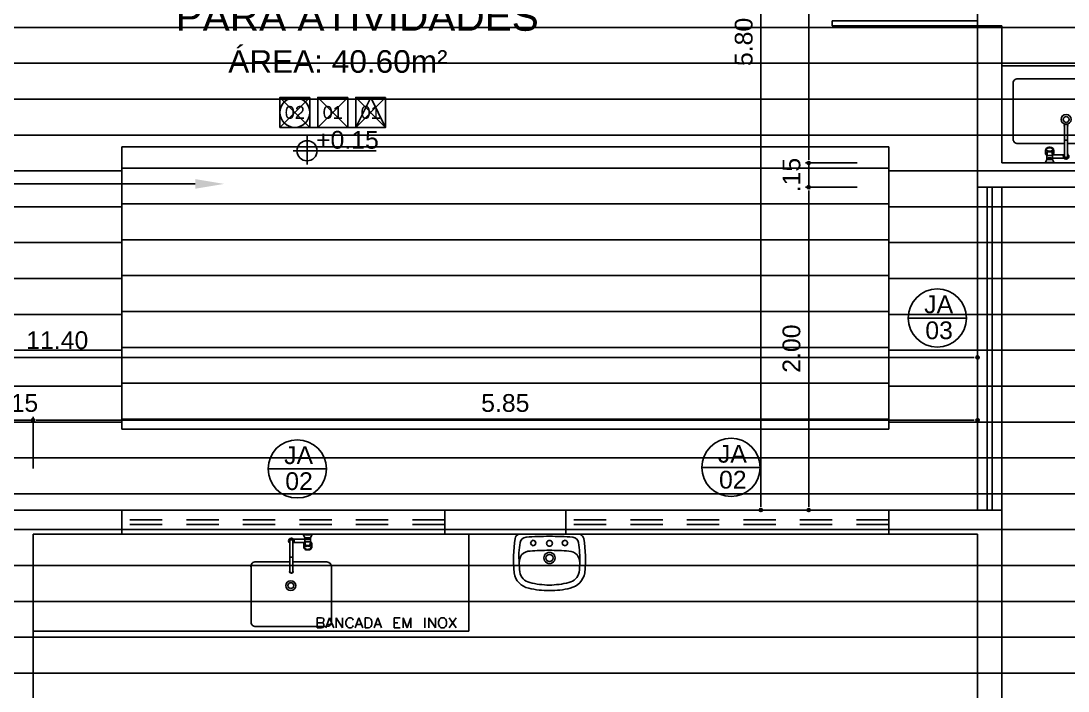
# Model space of a CAD drawing. Header units: millimetres. Extents: x 2125 to 3408, y 1171 to 1686.
# Drawn here: x 3364.25 to 3370.73, y 1528.11 to 1532.26 of the extents above; entities that cross this region are included whole.
import ezdxf
from ezdxf.enums import TextEntityAlignment as Align

# ---------------------------------------------------------------- set-up
doc = ezdxf.new("R2010")
doc.units = ezdxf.units.MM
doc.linetypes.add('CONTORNO_QUADRO_T', pattern=[0.35, 0.2, -0.15])
for name, color, linetype in [('APCOZ', 7, 'Continuous'), ('APCOZ-I', 251, 'Continuous'), ('at_Entity', 7, 'Continuous'), ('cobertura', 1, 'Continuous'), ('cotas', 7, 'Continuous'), ('ESQUADRIA', 3, 'Continuous'), ('Esquadrias_Portas', 2, 'Continuous'), ('JANELA2', 1, 'Continuous'), ('Layout_Equipamentos', 7, 'Continuous'), ('PAREDE', 4, 'Continuous'), ('soleira piso', 7, 'Continuous'), ('TEXTO01', 7, 'Continuous'), ('TEXTO02', 3, 'Continuous'), ('TEXTO03', 2, 'Continuous'), ('TEXTO_ESP_FORRO', 62, 'Continuous'), ('TEXTO_ESP_PAREDES', 10, 'Continuous'), ('TEXTO_ESP_PISO', 150, 'Continuous')]:
    doc.layers.add(name, color=color, linetype=linetype)
doc.styles.add('ARIAL', font='sanss___.ttf')
doc.styles.add('ROMANS', font='arial.ttf')
doc.styles.add('TEXTO1', font='swissko.ttf', dxfattribs={"width": 0.6, "height": 0.1})
doc.dimstyles.new('ESCALA75', dxfattribs={"dimtxt": 0.11, "dimasz": 0.02, "dimexe": 0.02, "dimexo": 0.04, "dimgap": 0.05, "dimtad": 1, "dimzin": 4, "dimdsep": 46, "dimtxsty": 'ROMANS', "dimblk1": 'PPC', "dimblk2": 'PPC', "dimsah": 1, "dimcen": 0.02, "dimclrd": 7, "dimclre": 7, "dimclrt": 3, "dimazin": 1, "dimtfac": 1, "dimtix": 1, "dimtmove": 0, "dimatfit": 3, "dimldrblk": 'PPC', "dimfxl": 0, "dimtolj": 1, "dimtzin": 12, "dimarcsym": 0})

# ---------------------------------------------------------------- blocks, each defined once
blk = doc.blocks.new('PPC')
at = {"color": 2}
blk.add_circle((0, 0), 0.5, dxfattribs=at)
blk = doc.blocks.new('*D1180')
at = {"layer": 'cotas', "color": 7, "lineweight": -2, "transparency": 16777216}
for p, q in [((3364.1514, 1529.7874), (3364.1314, 1529.7874)), ((3364.1714, 1529.4874), (3364.1714, 1529.8074)), ((3364.1714, 1529.7874), (3364.3214, 1529.7874)), ((3364.3214, 1529.4874), (3364.3214, 1529.8074)), ((3364.3414, 1529.7874), (3364.3614, 1529.7874))]:
    blk.add_line(p, q, dxfattribs=at)
at = {"layer": 'DEFPOINTS', "color": 0, "transparency": 16777216}
for p in [(3364.3214, 1529.7874), (3364.1714, 1528.7034), (3364.3214, 1528.7034)]:
    blk.add_point(p, dxfattribs=at)
at = {"layer": 'cotas', "color": 7, "lineweight": -2, "transparency": 16777216, "xscale": 0.02, "yscale": 0.02, "zscale": 0.02}
blk.add_blockref('PPC', (3364.1714, 1529.7874), dxfattribs=at)
at = {"layer": 'cotas', "color": 7, "lineweight": -2, "transparency": 16777216, "xscale": 0.02, "yscale": 0.02, "zscale": 0.02, "rotation": 180}
blk.add_blockref('PPC', (3364.3214, 1529.7874), dxfattribs=at)
at = {"layer": 'cotas', "color": 3, "transparency": 16777216, "insert": (3364.2464, 1529.8935), "char_height": 0.11, "attachment_point": 5, "style": 'ROMANS'}
blk.add_mtext('\\A1;.15', dxfattribs=at)
blk = doc.blocks.new('*D1181')
at = {"layer": 'cotas', "color": 7, "lineweight": -2, "transparency": 16777216}
for p, q in [((3364.3214, 1529.4874), (3364.3214, 1529.8074)), ((3364.3414, 1529.7874), (3370.1514, 1529.7874)), ((3370.1714, 1529.4874), (3370.1714, 1529.8074))]:
    blk.add_line(p, q, dxfattribs=at)
at = {"layer": 'DEFPOINTS', "color": 0, "transparency": 16777216}
for p in [(3370.1714, 1529.7874), (3364.3214, 1528.7034), (3370.1714, 1528.7034)]:
    blk.add_point(p, dxfattribs=at)
at = {"layer": 'cotas', "color": 7, "lineweight": -2, "transparency": 16777216, "xscale": 0.02, "yscale": 0.02, "zscale": 0.02, "rotation": 180}
blk.add_blockref('PPC', (3364.3214, 1529.7874), dxfattribs=at)
at = {"layer": 'cotas', "color": 7, "lineweight": -2, "transparency": 16777216, "xscale": 0.02, "yscale": 0.02, "zscale": 0.02}
blk.add_blockref('PPC', (3370.1714, 1529.7874), dxfattribs=at)
at = {"layer": 'cotas', "color": 3, "transparency": 16777216, "insert": (3367.2464, 1529.8935), "char_height": 0.11, "attachment_point": 5, "style": 'ROMANS'}
blk.add_mtext('\\A1;5.85', dxfattribs=at)
blk = doc.blocks.new('*D1192')
at = {"layer": 'cotas', "color": 7, "lineweight": -2, "transparency": 16777216}
for p, q in [((3358.7714, 1529.8764), (3358.7714, 1530.1964)), ((3358.7914, 1530.1764), (3370.1514, 1530.1764)), ((3370.1714, 1529.8764), (3370.1714, 1530.1964))]:
    blk.add_line(p, q, dxfattribs=at)
at = {"layer": 'DEFPOINTS', "color": 0, "transparency": 16777216}
for p in [(3370.1714, 1530.1764), (3358.7714, 1529.3313), (3370.1714, 1529.3313)]:
    blk.add_point(p, dxfattribs=at)
at = {"layer": 'cotas', "color": 7, "lineweight": -2, "transparency": 16777216, "xscale": 0.02, "yscale": 0.02, "zscale": 0.02, "rotation": 180}
blk.add_blockref('PPC', (3358.7714, 1530.1764), dxfattribs=at)
at = {"layer": 'cotas', "color": 7, "lineweight": -2, "transparency": 16777216, "xscale": 0.02, "yscale": 0.02, "zscale": 0.02}
blk.add_blockref('PPC', (3370.1714, 1530.1764), dxfattribs=at)
at = {"layer": 'cotas', "color": 3, "transparency": 16777216, "insert": (3364.4714, 1530.2825), "char_height": 0.11, "attachment_point": 5, "style": 'ROMANS'}
blk.add_mtext('\\A1;11.40', dxfattribs=at)
blk = doc.blocks.new('*D1196')
at = {"layer": 'cotas', "color": 7, "lineweight": -2, "transparency": 16777216}
for p, q in [((3369.4255, 1531.231), (3369.1055, 1531.231)), ((3369.1255, 1529.251), (3369.1255, 1531.211)), ((3369.4255, 1529.231), (3369.1055, 1529.231))]:
    blk.add_line(p, q, dxfattribs=at)
at = {"layer": 'DEFPOINTS', "color": 0, "transparency": 16777216}
for p in [(3369.1255, 1531.231), (3369.6455, 1531.231), (3369.6455, 1529.231)]:
    blk.add_point(p, dxfattribs=at)
at = {"layer": 'cotas', "color": 7, "lineweight": -2, "transparency": 16777216, "xscale": 0.02, "yscale": 0.02, "zscale": 0.02}
for p, rotation in [((3369.1255, 1531.231), 90), ((3369.1255, 1529.231), 270)]:
    blk.add_blockref('PPC', p, dxfattribs=dict(at, rotation=rotation))
at = {"layer": 'cotas', "color": 3, "transparency": 16777216, "insert": (3369.0194, 1530.231), "char_height": 0.11, "attachment_point": 5, "rotation": 90, "style": 'ROMANS'}
blk.add_mtext('\\A1;2.00', dxfattribs=at)
blk = doc.blocks.new('*D1197')
at = {"layer": 'cotas', "color": 7, "lineweight": -2, "transparency": 16777216}
for p, q in [((3369.1255, 1531.401), (3369.1255, 1531.421)), ((3369.4255, 1531.381), (3369.1055, 1531.381)), ((3369.1255, 1531.231), (3369.1255, 1531.381)), ((3369.4255, 1531.231), (3369.1055, 1531.231)), ((3369.1255, 1531.211), (3369.1255, 1531.191))]:
    blk.add_line(p, q, dxfattribs=at)
at = {"layer": 'DEFPOINTS', "color": 0, "transparency": 16777216}
for p in [(3369.1255, 1531.381), (3369.7955, 1531.381), (3369.6455, 1531.231)]:
    blk.add_point(p, dxfattribs=at)
at = {"layer": 'cotas', "color": 7, "lineweight": -2, "transparency": 16777216, "xscale": 0.02, "yscale": 0.02, "zscale": 0.02}
for p, rotation in [((3369.1255, 1531.381), 270), ((3369.1255, 1531.231), 90)]:
    blk.add_blockref('PPC', p, dxfattribs=dict(at, rotation=rotation))
at = {"layer": 'cotas', "color": 3, "transparency": 16777216, "insert": (3369.0194, 1531.306), "char_height": 0.11, "attachment_point": 5, "rotation": 90, "style": 'ROMANS'}
blk.add_mtext('\\A1;.15', dxfattribs=at)
blk = doc.blocks.new('*D1198')
at = {"layer": 'cotas', "color": 7, "lineweight": -2, "transparency": 16777216}
for p, q in [((3369.4255, 1534.881), (3369.1055, 1534.881)), ((3369.1255, 1531.401), (3369.1255, 1534.861)), ((3369.4255, 1531.381), (3369.1055, 1531.381))]:
    blk.add_line(p, q, dxfattribs=at)
at = {"layer": 'DEFPOINTS', "color": 0, "transparency": 16777216}
for p in [(3369.1255, 1534.881), (3369.7955, 1534.881), (3369.7955, 1531.381)]:
    blk.add_point(p, dxfattribs=at)
at = {"layer": 'cotas', "color": 7, "lineweight": -2, "transparency": 16777216, "xscale": 0.02, "yscale": 0.02, "zscale": 0.02}
for p, rotation in [((3369.1255, 1534.881), 90), ((3369.1255, 1531.381), 270)]:
    blk.add_blockref('PPC', p, dxfattribs=dict(at, rotation=rotation))
at = {"layer": 'cotas', "color": 3, "transparency": 16777216, "insert": (3369.0193, 1533.131), "char_height": 0.11, "attachment_point": 5, "rotation": 90, "style": 'ROMANS'}
blk.add_mtext('\\A1;3.50', dxfattribs=at)
blk = doc.blocks.new('*D1238')
at = {"layer": 'cotas', "color": 7, "lineweight": -2, "transparency": 16777216}
for p, q in [((3369.1296, 1535.031), (3368.8096, 1535.031)), ((3368.8296, 1529.251), (3368.8296, 1535.011)), ((3369.1296, 1529.231), (3368.8096, 1529.231))]:
    blk.add_line(p, q, dxfattribs=at)
at = {"layer": 'DEFPOINTS', "color": 0, "transparency": 16777216}
for p in [(3368.8296, 1535.031), (3370.1714, 1535.031), (3370.1714, 1529.231)]:
    blk.add_point(p, dxfattribs=at)
at = {"layer": 'cotas', "color": 7, "lineweight": -2, "transparency": 16777216, "xscale": 0.02, "yscale": 0.02, "zscale": 0.02}
for p, rotation in [((3368.8296, 1535.031), 90), ((3368.8296, 1529.231), 270)]:
    blk.add_blockref('PPC', p, dxfattribs=dict(at, rotation=rotation))
at = {"layer": 'cotas', "color": 3, "transparency": 16777216, "insert": (3368.7235, 1532.131), "char_height": 0.11, "attachment_point": 5, "rotation": 90, "style": 'ROMANS'}
blk.add_mtext('\\A1;5.80', dxfattribs=at)
blk = doc.blocks.new('new block12')
at = {"layer": 'at_Entity', "color": 0}
for p, q in [((-0.1143, 0.055), (-0.1079, 0.0656)), ((-0.1079, 0.0656), (-0.0973, 0.0719)), ((-0.0973, 0.0719), (-0.0846, 0.0656)), ((-0.0846, 0.0656), (-0.0804, 0.055)), ((0.0825, 0.055), (0.0868, 0.0656)), ((0.0868, 0.0656), (0.0995, 0.0719)), ((0.0995, 0.0719), (0.11, 0.0656)), ((0.11, 0.0656), (0.1164, 0.055)), ((-0.1904, 0), (0, 0)), ((-0.1079, 0.0423), (-0.1143, 0.055)), ((-0.0973, 0.036), (-0.1079, 0.0423)), ((-0.0846, 0.0423), (-0.0973, 0.036)), ((-0.0804, 0.055), (-0.0846, 0.0423)), ((-0.0635, 0), (0.1248, 0)), ((0, 0), (0.1926, 0)), ((0.0868, 0.0423), (0.0825, 0.055)), ((0.0995, 0.036), (0.0868, 0.0423)), ((0.11, 0.0423), (0.0995, 0.036)), ((0.1164, 0.055), (0.11, 0.0423))]:
    blk.add_line(p, q, dxfattribs=at)
for centre, radius, start, end in [((-0.1037, 0.2192), 0.1175, 102.51398, 169.94425), ((-0.0119, -0.1249), 0.4735, 88.69805, 104.42194), ((0.0099, -0.1255), 0.4741, 75.63679, 91.34148), ((0.1075, 0.2249), 0.1107, 7.71962, 79.59246), ((-0.1021, 0.2163), 0.0847, 102.94607, 167.28087), ((0.0138, -0.2613), 0.5766, 91.35244, 103.5038), ((-0.0133, -0.2572), 0.5725, 76.4579, 88.69664), ((0.1052, 0.222), 0.0784, 8.41938, 78.38368), ((0.5296, 0.1532), 0.7539, 173.41338, 189.69292), ((0.1228, 0.188), 0.311, 171.32208, 181.82646), ((-0.1329, 0.1882), 0.3189, 357.99462, 8.16964), ((-0.5309, 0.1535), 0.7531, 350.27914, 6.57653), ((0.4249, 0.1494), 0.6136, 177.32306, 189.24154), ((-0.1166, 0.1739), 0.0716, 176.60246, 219.59969), ((-0.0011, 0.1471), 0.0349, 150.00315, 209.99685), ((-0.0011, 0.1471), 0.0349, 90, 149.99293), ((-0.0011, 0.1471), 0.0222, 90, 180), ((-0.0011, 0.1471), 0.0222, 180, 270), ((-0.0011, 0.1471), 0.0349, 29.99676, 89.99928), ((-0.0011, 0.1471), 0.0222, 360, 90), ((-0.0011, 0.1471), 0.0222, 270.00968, 360), ((-0.0011, 0.1471), 0.0349, 330.00315, 29.99685), ((0.1078, 0.1732), 0.0781, 324.65246, 2.83944), ((-0.2623, 0.1317), 0.4504, 349.78202, 5.79718), ((-0.1209, 0.1714), 0.0667, 220.34381, 269.44866), ((0.0021, 1.5743), 1.4748, 265.18956, 269.93912), ((-0.0011, 0.1471), 0.0349, 209.99676, 269.99928), ((-0.0011, 0.0561), 0.018, 150.01278, 209.98722), ((-0.0011, 0.0561), 0.018, 90, 150.03984), ((-0.0011, 0.1471), 0.0349, 270, 329.99293), ((-0.001, 0.0561), 0.018, 30.01908, 90.03665), ((-0.001, 1.4521), 1.3526, 270.02076, 275.09507), ((-0.0011, 0.0561), 0.018, 330.01278, 29.98722), ((0.1226, 0.1679), 0.0631, 266.77318, 320.7547), ((-0.1647, 0.0446), 0.0522, 200.54167, 238.93005), ((-0.1427, 0.0567), 0.0385, 188.75581, 265.61268), ((-0.0074, 1.7284), 1.7156, 265.3753, 270.21026), ((-0.0011, 0.0561), 0.018, 210.01908, 270.03665), ((-0.0011, 0.0561), 0.018, 270, 330.03984), ((-0.0011, 1.8918), 1.879, 270, 274.41438), ((0.1414, 0.0585), 0.0402, 273.11398, 350.39284), ((0.1736, 0.034), 0.0386, 297.86727, 348.56925)]:
    blk.add_arc(centre, radius, start, end, dxfattribs=at)
blk = doc.blocks.new('new block15')
at = {"layer": 'APCOZ'}
for p, q in [((1.6837, 0.5794), (1.6729, 0.601)), ((1.7189, 0.5794), (1.7296, 0.601)), ((1.5898, 0.5462), (1.5898, 0.3752)), ((1.6098, 0.5462), (1.6098, 0.3752)), ((1.6138, 0.5702), (1.6837, 0.5702)), ((1.6138, 0.5502), (1.6786, 0.5502)), ((1.6763, 0.5212), (1.6763, 0.5428)), ((1.6837, 0.5794), (1.6837, 0.5702)), ((1.7189, 0.5794), (1.7189, 0.5553)), ((1.7263, 0.5212), (1.7263, 0.5428))]:
    blk.add_line(p, q, dxfattribs=at)
at = {"layer": 'APCOZ', "linetype": 'Continuous'}
for points in [[(1.6786, 0.5502, 0), (1.6778, 0.5488, 0), (1.6771, 0.5473, 0), (1.6766, 0.5458, 0), (1.6764, 0.5443, 0), (1.6763, 0.5428, 0)], [(1.6763, 0.5207, 0), (1.6768, 0.5175, 0), (1.6781, 0.5145, 0), (1.6802, 0.5117, 0), (1.683, 0.5091, 0), (1.6864, 0.507, 0), (1.6903, 0.5053, 0), (1.6945, 0.5042, 0), (1.699, 0.5036, 0), (1.7035, 0.5036, 0), (1.708, 0.5042, 0), (1.7122, 0.5053, 0), (1.7161, 0.507, 0), (1.7195, 0.5091, 0), (1.7223, 0.5117, 0), (1.7244, 0.5145, 0), (1.7257, 0.5175, 0), (1.7262, 0.5207, 0)], [(1.7263, 0.5428, 0), (1.7259, 0.5456, 0), (1.725, 0.5483, 0), (1.7235, 0.5508, 0), (1.7214, 0.5532, 0), (1.7189, 0.5553, 0)]]:
    blk.add_polyline3d(points, dxfattribs=at)
at = {"layer": 'APCOZ'}
for centre, radius, start, end in [((1.5998, 0.5602), 0.0173, 144.5813, 215.4187), ((1.5998, 0.5602), 0.0173, 35.4187, 144.5813), ((1.5998, 0.5602), 0.0173, 215.4187, 234.58128), ((1.5998, 0.5602), 0.0173, 305.41872, 324.5813), ((1.5998, 0.3702), 0.0112, 153.72082, 26.27918)]:
    blk.add_arc(centre, radius, start, end, dxfattribs=at)
at = {"layer": 'APCOZ-I'}
for p, q in [((1.5898, 0.5638), (1.5898, 0.5462)), ((1.6098, 0.5638), (1.6098, 0.5462)), ((1.7189, 0.5794), (1.6837, 0.5794)), ((1.6837, 0.5702), (1.6837, 0.5553)), ((1.6856, 0.5349), (1.6856, 0.5564)), ((1.7169, 0.5349), (1.7169, 0.5564)), ((1.5898, 0.3752), (1.5898, 0.3702)), ((1.6098, 0.3752), (1.6098, 0.3702))]:
    blk.add_line(p, q, dxfattribs=at)
at = {"layer": 'APCOZ-I', "linetype": 'Continuous'}
for points in [[(1.6846, 0.5343, 0), (1.6817, 0.5322, 0), (1.6794, 0.5297, 0), (1.6777, 0.527, 0), (1.6766, 0.5241, 0), (1.6763, 0.5212, 0)], [(1.6837, 0.5553, 0), (1.6824, 0.5544, 0), (1.6813, 0.5534, 0), (1.6803, 0.5524, 0), (1.6794, 0.5513, 0), (1.6786, 0.5502, 0)], [(1.7207, 0.5176, 0), (1.7203, 0.5197, 0), (1.7192, 0.5218, 0), (1.7172, 0.5237, 0), (1.7147, 0.5253, 0), (1.7116, 0.5267, 0), (1.708, 0.5276, 0), (1.7042, 0.5281, 0), (1.7003, 0.5283, 0), (1.6964, 0.5279, 0), (1.6927, 0.5272, 0), (1.6893, 0.526, 0), (1.6865, 0.5245, 0), (1.6842, 0.5228, 0), (1.6827, 0.5208, 0), (1.6819, 0.5187, 0), (1.6819, 0.5165, 0), (1.6827, 0.5144, 0), (1.6842, 0.5124, 0), (1.6865, 0.5106, 0), (1.6893, 0.5091, 0), (1.6927, 0.508, 0), (1.6964, 0.5072, 0), (1.7003, 0.5069, 0), (1.7042, 0.507, 0), (1.708, 0.5076, 0), (1.7116, 0.5085, 0), (1.7147, 0.5098, 0), (1.7172, 0.5115, 0), (1.7192, 0.5134, 0), (1.7203, 0.5154, 0), (1.7207, 0.5176, 0)], [(1.6848, 0.5561, 0), (1.6846, 0.5559, 0), (1.6844, 0.5558, 0), (1.6841, 0.5556, 0), (1.6839, 0.5555, 0), (1.6837, 0.5553, 0)], [(1.7189, 0.5553, 0), (1.7186, 0.5555, 0), (1.7184, 0.5556, 0), (1.7182, 0.5558, 0), (1.7179, 0.5559, 0), (1.7177, 0.5561, 0)], [(1.7262, 0.5207, 0), (1.726, 0.5238, 0), (1.725, 0.5268, 0), (1.7233, 0.5296, 0), (1.7209, 0.5321, 0), (1.7179, 0.5343, 0)]]:
    blk.add_polyline3d(points, dxfattribs=at)
at = {"layer": 'APCOZ-I'}
for centre, radius, start, end in [((1.7013, 0.8761), 0.2786, 264.37523, 275.62477), ((1.5998, 0.5602), 0.0126, 322.25181, 217.74819), ((1.5998, 0.5428), 0.0233, 64.55551, 115.44449), ((1.5998, 0.5602), 0.0173, 324.5813, 35.4187), ((1.7013, 0.6505), 0.0816, 257.53823, 282.46177), ((1.6857, 0.5327), 0.002, 63.97489, 122.15591), ((1.6859, 0.5544), 0.002, 74.31395, 121.56748), ((1.7013, 0.6091), 0.0549, 254.31395, 285.68605), ((1.7013, 0.5645), 0.0335, 243.97489, 296.02511), ((1.7168, 0.5327), 0.002, 57.84409, 116.02511), ((1.7166, 0.5544), 0.002, 58.43251, 105.68606), ((1.5998, 0.4367), 0.0233, 64.55551, 115.44449), ((1.5998, 0.3702), 0.01, 180, 0)]:
    blk.add_arc(centre, radius, start, end, dxfattribs=at)
at = {"layer": 'at_Entity', "color": 0}
for p, q in [((2.7001, 0), (2.7001, 0.601)), ((1.3501, 0.0593), (1.3501, 0.3978)), ((1.8495, 0.0593), (1.8495, 0.3978)), ((1.7606, 0.0212), (1.7606, 0.0825)), ((1.7606, 0.0825), (1.786, 0.0825)), ((1.786, 0.0825), (1.7966, 0.0804)), ((1.7966, 0.0804), (1.7987, 0.0762)), ((1.7987, 0.0762), (1.8008, 0.0719)), ((1.8008, 0.0656), (1.7987, 0.0593)), ((1.8008, 0.0719), (1.8008, 0.0656)), ((1.8135, 0.0212), (1.8368, 0.0825)), ((1.8368, 0.0825), (1.8622, 0.0212)), ((1.877, 0.0212), (1.877, 0.0825)), ((1.877, 0.0825), (1.9172, 0.0212)), ((1.9172, 0.0212), (1.9172, 0.0825)), ((1.9404, 0.0677), (1.9383, 0.0593)), ((1.9447, 0.0741), (1.9404, 0.0677)), ((1.951, 0.0804), (1.9447, 0.0741)), ((1.9574, 0.0825), (1.951, 0.0804)), ((1.968, 0.0825), (1.9574, 0.0825)), ((1.9743, 0.0804), (1.968, 0.0825)), ((1.9807, 0.0741), (1.9743, 0.0804)), ((1.9828, 0.0677), (1.9807, 0.0741)), ((1.9955, 0.0212), (2.0187, 0.0825)), ((2.0187, 0.0825), (2.042, 0.0212)), ((2.0568, 0.0212), (2.0568, 0.0825)), ((2.0568, 0.0825), (2.078, 0.0825)), ((2.078, 0.0825), (2.0865, 0.0804)), ((2.0865, 0.0804), (2.0928, 0.0741)), ((2.0928, 0.0741), (2.097, 0.0677)), ((2.097, 0.0677), (2.0992, 0.0593)), ((2.1119, 0.0212), (2.1351, 0.0825)), ((2.1351, 0.0825), (2.1584, 0.0212)), ((2.2367, 0.0212), (2.2367, 0.0825)), ((2.2367, 0.0825), (2.2748, 0.0825)), ((2.2917, 0.0212), (2.2917, 0.0825)), ((2.2917, 0.0825), (2.3171, 0.0212)), ((2.3171, 0.0212), (2.3404, 0.0825)), ((2.3404, 0.0825), (2.3404, 0.0212)), ((2.4271, 0.0825), (2.4271, 0.0212)), ((2.4504, 0.0212), (2.4504, 0.0825)), ((2.4504, 0.0825), (2.4927, 0.0212)), ((2.4927, 0.0212), (2.4927, 0.0825)), ((2.516, 0.0677), (2.5118, 0.0593)), ((2.5181, 0.0741), (2.516, 0.0677)), ((2.5245, 0.0804), (2.5181, 0.0741)), ((2.5308, 0.0825), (2.5245, 0.0804)), ((2.5435, 0.0825), (2.5308, 0.0825)), ((2.5478, 0.0804), (2.5435, 0.0825)), ((2.5541, 0.0741), (2.5478, 0.0804)), ((2.5583, 0.0677), (2.5541, 0.0741)), ((2.5605, 0.0593), (2.5583, 0.0677)), ((2.5774, 0.0825), (2.6197, 0.0212)), ((2.6197, 0.0825), (2.5774, 0.0212)), ((0, 0), (2.7001, 0)), ((1.3797, 0.0296), (1.8198, 0.0296)), ((1.786, 0.0529), (1.7606, 0.0529)), ((1.786, 0.0212), (1.7606, 0.0212)), ((1.7966, 0.0571), (1.786, 0.0529)), ((1.786, 0.0529), (1.7966, 0.0508)), ((1.7966, 0.0233), (1.786, 0.0212)), ((1.7987, 0.0593), (1.7966, 0.0571)), ((1.7966, 0.0508), (1.7987, 0.0466)), ((1.7987, 0.0275), (1.7966, 0.0233)), ((1.7987, 0.0466), (1.8008, 0.0423)), ((1.8008, 0.0317), (1.7987, 0.0275)), ((1.8008, 0.0423), (1.8008, 0.0317)), ((1.8219, 0.0423), (1.8516, 0.0423)), ((1.9383, 0.0593), (1.9383, 0.0444)), ((1.9383, 0.0444), (1.9404, 0.036)), ((1.9404, 0.036), (1.9447, 0.0296)), ((1.9447, 0.0296), (1.951, 0.0233)), ((1.951, 0.0233), (1.9574, 0.0212)), ((1.9574, 0.0212), (1.968, 0.0212)), ((1.968, 0.0212), (1.9743, 0.0233)), ((1.9743, 0.0233), (1.9807, 0.0296)), ((1.9807, 0.0296), (1.9828, 0.036)), ((2.0039, 0.0423), (2.0336, 0.0423)), ((2.078, 0.0212), (2.0568, 0.0212)), ((2.0865, 0.0233), (2.078, 0.0212)), ((2.0928, 0.0296), (2.0865, 0.0233)), ((2.097, 0.036), (2.0928, 0.0296)), ((2.0992, 0.0444), (2.097, 0.036)), ((2.0992, 0.0593), (2.0992, 0.0444)), ((2.1203, 0.0423), (2.1499, 0.0423)), ((2.2367, 0.0529), (2.26, 0.0529)), ((2.2367, 0.0212), (2.2748, 0.0212)), ((2.5118, 0.0593), (2.5118, 0.0444)), ((2.5118, 0.0444), (2.516, 0.036)), ((2.516, 0.036), (2.5181, 0.0296)), ((2.5181, 0.0296), (2.5245, 0.0233)), ((2.5245, 0.0233), (2.5308, 0.0212)), ((2.5308, 0.0212), (2.5435, 0.0212)), ((2.5435, 0.0212), (2.5478, 0.0233)), ((2.5478, 0.0233), (2.5541, 0.0296)), ((2.5541, 0.0296), (2.5583, 0.036)), ((2.5583, 0.036), (2.5605, 0.0444)), ((2.5605, 0.0444), (2.5605, 0.0593))]:
    blk.add_line(p, q, dxfattribs=at)
for centre, radius, start, end in [((1.3774, 0.402), 0.0277, 85.32761, 188.62225), ((1.8187, 0.3988), 0.0307, 358.10444, 87.94569), ((1.5966, 0.2825), 0.0307, 90, 180), ((1.5966, 0.2825), 0.0307, 180, 270), ((1.5966, 0.2825), 0.018, 90, 180), ((1.5966, 0.2825), 0.018, 180, 270), ((1.5966, 0.2825), 0.0307, 360, 90), ((1.5966, 0.2825), 0.018, 360, 90), ((1.5966, 0.2825), 0.018, 270, 0), ((1.5966, 0.2825), 0.0307, 270, 0), ((1.3773, 0.0569), 0.0273, 174.97241, 275.02759), ((1.8187, 0.0604), 0.0308, 272.06244, 357.93756)]:
    blk.add_arc(centre, radius, start, end, dxfattribs=at)
at = {"layer": 'Layout_Equipamentos'}
for p, q in [((1.3797, 0.4296), (1.5898, 0.4296)), ((1.6098, 0.4296), (1.8198, 0.4296))]:
    blk.add_line(p, q, dxfattribs=at)
blk = doc.blocks.new('new block19')
at = {"layer": 'APCOZ'}
for p, q in [((0.3881, 0.0547), (0.3881, 0.2257)), ((0.4081, 0.0547), (0.4081, 0.2257)), ((0.7396, 0.0547), (0.7396, 0.2257)), ((0.7596, 0.0547), (0.7596, 0.2257)), ((1.0927, 0.0547), (1.0927, 0.2257)), ((1.1127, 0.0547), (1.1127, 0.2257)), ((0.2716, 0.0797), (0.2716, 0.0581)), ((0.3216, 0.0797), (0.3216, 0.0581)), ((0.6231, 0.0797), (0.6231, 0.0581)), ((0.6731, 0.0797), (0.6731, 0.0581)), ((0.9762, 0.0797), (0.9762, 0.0581)), ((1.0262, 0.0797), (1.0262, 0.0581)), ((0.279, 0.0215), (0.2682, -0.0001)), ((0.279, 0.0215), (0.279, 0.0456)), ((0.3142, 0.0215), (0.3142, 0.0307)), ((0.384, 0.0307), (0.3142, 0.0307)), ((0.3142, 0.0215), (0.3249, -0.0001)), ((0.384, 0.0507), (0.3192, 0.0507)), ((0.6305, 0.0215), (0.6197, -0.0001)), ((0.6305, 0.0215), (0.6305, 0.0456)), ((0.6657, 0.0215), (0.6657, 0.0307)), ((0.7355, 0.0307), (0.6657, 0.0307)), ((0.6657, 0.0215), (0.6764, -0.0001)), ((0.7355, 0.0507), (0.6707, 0.0507)), ((0.9836, 0.0215), (0.9729, -0.0001)), ((0.9836, 0.0215), (0.9836, 0.0456)), ((1.0188, 0.0215), (1.0188, 0.0307)), ((1.0887, 0.0307), (1.0188, 0.0307)), ((1.0188, 0.0215), (1.0296, -0.0001)), ((1.0887, 0.0507), (1.0239, 0.0507))]:
    blk.add_line(p, q, dxfattribs=at)
at = {"layer": 'APCOZ', "linetype": 'Continuous'}
for points in [[(0.3215, 0.0802, 0), (0.321, 0.0834, 0), (0.3197, 0.0864, 0), (0.3176, 0.0893, 0), (0.3148, 0.0918, 0), (0.3114, 0.0939, 0), (0.3075, 0.0956, 0), (0.3033, 0.0967, 0), (0.2988, 0.0973, 0), (0.2943, 0.0973, 0), (0.2898, 0.0967, 0), (0.2856, 0.0956, 0), (0.2817, 0.0939, 0), (0.2783, 0.0918, 0), (0.2755, 0.0893, 0), (0.2734, 0.0864, 0), (0.2721, 0.0834, 0), (0.2716, 0.0802, 0)], [(0.6731, 0.0802, 0), (0.6725, 0.0834, 0), (0.6712, 0.0864, 0), (0.6691, 0.0893, 0), (0.6663, 0.0918, 0), (0.6629, 0.0939, 0), (0.6591, 0.0956, 0), (0.6548, 0.0967, 0), (0.6503, 0.0973, 0), (0.6458, 0.0973, 0), (0.6413, 0.0967, 0), (0.6371, 0.0956, 0), (0.6332, 0.0939, 0), (0.6298, 0.0918, 0), (0.6271, 0.0893, 0), (0.625, 0.0864, 0), (0.6236, 0.0834, 0), (0.6231, 0.0802, 0)], [(1.0262, 0.0802, 0), (1.0257, 0.0834, 0), (1.0243, 0.0864, 0), (1.0223, 0.0893, 0), (1.0195, 0.0918, 0), (1.0161, 0.0939, 0), (1.0122, 0.0956, 0), (1.008, 0.0967, 0), (1.0035, 0.0973, 0), (0.999, 0.0973, 0), (0.9945, 0.0967, 0), (0.9903, 0.0956, 0), (0.9864, 0.0939, 0), (0.983, 0.0918, 0), (0.9802, 0.0893, 0), (0.9781, 0.0864, 0), (0.9768, 0.0834, 0), (0.9762, 0.0802, 0)], [(0.2716, 0.0581, 0), (0.2719, 0.0553, 0), (0.2728, 0.0526, 0), (0.2743, 0.0501, 0), (0.2764, 0.0477, 0), (0.279, 0.0456, 0)], [(0.3192, 0.0507, 0), (0.3201, 0.0521, 0), (0.3207, 0.0536, 0), (0.3212, 0.0551, 0), (0.3215, 0.0566, 0), (0.3216, 0.0581, 0)], [(0.6231, 0.0581, 0), (0.6234, 0.0553, 0), (0.6243, 0.0526, 0), (0.6258, 0.0501, 0), (0.6279, 0.0477, 0), (0.6305, 0.0456, 0)], [(0.6707, 0.0507, 0), (0.6716, 0.0521, 0), (0.6722, 0.0536, 0), (0.6727, 0.0551, 0), (0.673, 0.0566, 0), (0.6731, 0.0581, 0)], [(0.9762, 0.0581, 0), (0.9765, 0.0553, 0), (0.9775, 0.0526, 0), (0.979, 0.0501, 0), (0.981, 0.0477, 0), (0.9836, 0.0456, 0)], [(1.0239, 0.0507, 0), (1.0247, 0.0521, 0), (1.0254, 0.0536, 0), (1.0258, 0.0551, 0), (1.0261, 0.0566, 0), (1.0262, 0.0581, 0)]]:
    blk.add_polyline3d(points, dxfattribs=at)
at = {"layer": 'APCOZ'}
for centre, radius, start, end in [((0.3981, 0.2307), 0.0112, 333.72082, 206.27918), ((0.7496, 0.2307), 0.0112, 333.72082, 206.27918), ((1.1027, 0.2307), 0.0112, 333.72082, 206.27918), ((0.3981, 0.0407), 0.0173, 125.41872, 144.5813), ((0.3981, 0.0407), 0.0173, 215.4187, 324.5813), ((0.3981, 0.0407), 0.0173, 35.4187, 54.58128), ((0.3981, 0.0407), 0.0173, 324.5813, 35.4187), ((0.7496, 0.0407), 0.0173, 125.41872, 144.5813), ((0.7496, 0.0407), 0.0173, 215.4187, 324.5813), ((0.7496, 0.0407), 0.0173, 35.4187, 54.58128), ((0.7496, 0.0407), 0.0173, 324.5813, 35.4187), ((1.1027, 0.0407), 0.0173, 125.41872, 144.5813), ((1.1027, 0.0407), 0.0173, 215.4187, 324.5813), ((1.1027, 0.0407), 0.0173, 35.4187, 54.58128), ((1.1027, 0.0407), 0.0173, 324.5813, 35.4187)]:
    blk.add_arc(centre, radius, start, end, dxfattribs=at)
at = {"layer": 'APCOZ-I'}
for p, q in [((0.3881, 0.2257), (0.3881, 0.2307)), ((0.4081, 0.2257), (0.4081, 0.2307)), ((0.7396, 0.2257), (0.7396, 0.2307)), ((0.7596, 0.2257), (0.7596, 0.2307)), ((1.0927, 0.2257), (1.0927, 0.2307)), ((1.1127, 0.2257), (1.1127, 0.2307)), ((0.2809, 0.066), (0.2809, 0.0446)), ((0.3122, 0.066), (0.3122, 0.0446)), ((0.6324, 0.066), (0.6324, 0.0446)), ((0.6637, 0.066), (0.6637, 0.0446)), ((0.9856, 0.066), (0.9856, 0.0446)), ((1.0169, 0.066), (1.0169, 0.0446)), ((0.279, 0.0215), (0.3142, 0.0215)), ((0.3142, 0.0307), (0.3142, 0.0456)), ((0.3881, 0.0371), (0.3881, 0.0547)), ((0.4081, 0.0371), (0.4081, 0.0547)), ((0.6305, 0.0215), (0.6657, 0.0215)), ((0.6657, 0.0307), (0.6657, 0.0456)), ((0.7396, 0.0371), (0.7396, 0.0547)), ((0.7596, 0.0371), (0.7596, 0.0547)), ((0.9836, 0.0215), (1.0188, 0.0215)), ((1.0188, 0.0307), (1.0188, 0.0456)), ((1.0927, 0.0371), (1.0927, 0.0547)), ((1.1127, 0.0371), (1.1127, 0.0547))]:
    blk.add_line(p, q, dxfattribs=at)
at = {"layer": 'APCOZ-I', "linetype": 'Continuous'}
for points in [[(0.2716, 0.0802, 0), (0.2718, 0.0771, 0), (0.2728, 0.0742, 0), (0.2746, 0.0713, 0), (0.2769, 0.0688, 0), (0.2799, 0.0666, 0)], [(0.2771, 0.0833, 0), (0.2775, 0.0812, 0), (0.2787, 0.0791, 0), (0.2806, 0.0772, 0), (0.2831, 0.0756, 0), (0.2863, 0.0743, 0), (0.2898, 0.0733, 0), (0.2936, 0.0728, 0), (0.2975, 0.0727, 0), (0.3014, 0.073, 0), (0.3051, 0.0737, 0), (0.3085, 0.0749, 0), (0.3113, 0.0764, 0), (0.3136, 0.0781, 0), (0.3151, 0.0801, 0), (0.3159, 0.0822, 0), (0.3159, 0.0844, 0), (0.3151, 0.0865, 0), (0.3136, 0.0885, 0), (0.3113, 0.0903, 0), (0.3085, 0.0918, 0), (0.3051, 0.0929, 0), (0.3014, 0.0937, 0), (0.2975, 0.094, 0), (0.2936, 0.0939, 0), (0.2898, 0.0933, 0), (0.2863, 0.0924, 0), (0.2831, 0.0911, 0), (0.2806, 0.0894, 0), (0.2787, 0.0875, 0), (0.2775, 0.0855, 0), (0.2771, 0.0833, 0)], [(0.3132, 0.0666, 0), (0.3161, 0.0687, 0), (0.3184, 0.0712, 0), (0.3202, 0.0739, 0), (0.3212, 0.0768, 0), (0.3216, 0.0797, 0)], [(0.6231, 0.0802, 0), (0.6234, 0.0771, 0), (0.6244, 0.0742, 0), (0.6261, 0.0713, 0), (0.6285, 0.0688, 0), (0.6314, 0.0666, 0)], [(0.6286, 0.0833, 0), (0.629, 0.0812, 0), (0.6302, 0.0791, 0), (0.6321, 0.0772, 0), (0.6347, 0.0756, 0), (0.6378, 0.0743, 0), (0.6413, 0.0733, 0), (0.6451, 0.0728, 0), (0.6491, 0.0727, 0), (0.653, 0.073, 0), (0.6567, 0.0737, 0), (0.66, 0.0749, 0), (0.6629, 0.0764, 0), (0.6651, 0.0781, 0), (0.6667, 0.0801, 0), (0.6675, 0.0822, 0), (0.6675, 0.0844, 0), (0.6667, 0.0865, 0), (0.6651, 0.0885, 0), (0.6629, 0.0903, 0), (0.66, 0.0918, 0), (0.6567, 0.0929, 0), (0.653, 0.0937, 0), (0.6491, 0.094, 0), (0.6451, 0.0939, 0), (0.6413, 0.0933, 0), (0.6378, 0.0924, 0), (0.6347, 0.0911, 0), (0.6321, 0.0894, 0), (0.6302, 0.0875, 0), (0.629, 0.0855, 0), (0.6286, 0.0833, 0)], [(0.6647, 0.0666, 0), (0.6676, 0.0687, 0), (0.67, 0.0712, 0), (0.6717, 0.0739, 0), (0.6727, 0.0768, 0), (0.6731, 0.0797, 0)], [(0.9762, 0.0802, 0), (0.9765, 0.0771, 0), (0.9775, 0.0742, 0), (0.9792, 0.0713, 0), (0.9816, 0.0688, 0), (0.9846, 0.0666, 0)], [(0.9818, 0.0833, 0), (0.9821, 0.0812, 0), (0.9833, 0.0791, 0), (0.9852, 0.0772, 0), (0.9878, 0.0756, 0), (0.9909, 0.0743, 0), (0.9945, 0.0733, 0), (0.9983, 0.0728, 0), (1.0022, 0.0727, 0), (1.0061, 0.073, 0), (1.0098, 0.0737, 0), (1.0131, 0.0749, 0), (1.016, 0.0764, 0), (1.0182, 0.0781, 0), (1.0198, 0.0801, 0), (1.0206, 0.0822, 0), (1.0206, 0.0844, 0), (1.0198, 0.0865, 0), (1.0182, 0.0885, 0), (1.016, 0.0903, 0), (1.0131, 0.0918, 0), (1.0098, 0.0929, 0), (1.0061, 0.0937, 0), (1.0022, 0.094, 0), (0.9983, 0.0939, 0), (0.9945, 0.0933, 0), (0.9909, 0.0924, 0), (0.9878, 0.0911, 0), (0.9852, 0.0894, 0), (0.9833, 0.0875, 0), (0.9821, 0.0855, 0), (0.9818, 0.0833, 0)], [(1.0179, 0.0666, 0), (1.0208, 0.0687, 0), (1.0231, 0.0712, 0), (1.0248, 0.0739, 0), (1.0259, 0.0768, 0), (1.0262, 0.0797, 0)], [(0.279, 0.0456, 0), (0.2792, 0.0454, 0), (0.2794, 0.0453, 0), (0.2797, 0.0451, 0), (0.2799, 0.045, 0), (0.2801, 0.0448, 0)], [(0.313, 0.0448, 0), (0.3132, 0.045, 0), (0.3135, 0.0451, 0), (0.3137, 0.0453, 0), (0.3139, 0.0454, 0), (0.3142, 0.0456, 0)], [(0.3142, 0.0456, 0), (0.3154, 0.0465, 0), (0.3165, 0.0475, 0), (0.3175, 0.0485, 0), (0.3184, 0.0496, 0), (0.3192, 0.0507, 0)], [(0.6305, 0.0456, 0), (0.6307, 0.0454, 0), (0.6309, 0.0453, 0), (0.6312, 0.0451, 0), (0.6314, 0.045, 0), (0.6317, 0.0448, 0)], [(0.6645, 0.0448, 0), (0.6647, 0.045, 0), (0.665, 0.0451, 0), (0.6652, 0.0453, 0), (0.6655, 0.0454, 0), (0.6657, 0.0456, 0)], [(0.6657, 0.0456, 0), (0.6669, 0.0465, 0), (0.668, 0.0475, 0), (0.669, 0.0485, 0), (0.6699, 0.0496, 0), (0.6707, 0.0507, 0)], [(0.9836, 0.0456, 0), (0.9838, 0.0454, 0), (0.9841, 0.0453, 0), (0.9843, 0.0451, 0), (0.9846, 0.045, 0), (0.9848, 0.0448, 0)], [(1.0176, 0.0448, 0), (1.0179, 0.045, 0), (1.0181, 0.0451, 0), (1.0184, 0.0453, 0), (1.0186, 0.0454, 0), (1.0188, 0.0456, 0)], [(1.0188, 0.0456, 0), (1.02, 0.0465, 0), (1.0212, 0.0475, 0), (1.0222, 0.0485, 0), (1.0231, 0.0496, 0), (1.0239, 0.0507, 0)]]:
    blk.add_polyline3d(points, dxfattribs=at)
at = {"layer": 'APCOZ-I'}
for centre, radius, start, end in [((0.3981, 0.2307), 0.01, 0, 180), ((0.7496, 0.2307), 0.01, 0, 180), ((1.1027, 0.2307), 0.01, 0, 180), ((0.3981, 0.1642), 0.0233, 244.55551, 295.44449), ((0.7496, 0.1642), 0.0233, 244.55551, 295.44449), ((1.1027, 0.1642), 0.0233, 244.55551, 295.44449), ((0.281, 0.0683), 0.002, 237.84409, 296.02511), ((0.2966, 0.0364), 0.0335, 63.97489, 116.02511), ((0.3121, 0.0683), 0.002, 243.97489, 302.15591), ((0.6325, 0.0683), 0.002, 237.84409, 296.02511), ((0.6481, 0.0364), 0.0335, 63.97489, 116.02511), ((0.6637, 0.0683), 0.002, 243.97489, 302.15591), ((0.9856, 0.0683), 0.002, 237.84409, 296.02511), ((1.0012, 0.0364), 0.0335, 63.97489, 116.02511), ((1.0168, 0.0683), 0.002, 243.97489, 302.15591), ((0.2966, -0.2752), 0.2786, 84.37523, 95.62477), ((0.2966, -0.0496), 0.0816, 77.53823, 102.46177), ((0.2812, 0.0465), 0.002, 238.43251, 285.68606), ((0.2966, -0.0082), 0.0549, 74.31395, 105.68605), ((0.3119, 0.0465), 0.002, 254.31395, 301.56748), ((0.3981, 0.0407), 0.0173, 144.5813, 215.4187), ((0.3981, 0.0407), 0.0126, 142.25181, 37.74819), ((0.3981, 0.0581), 0.0233, 244.55551, 295.44449), ((0.6481, -0.2752), 0.2786, 84.37523, 95.62477), ((0.6481, -0.0496), 0.0816, 77.53823, 102.46177), ((0.6327, 0.0465), 0.002, 238.43251, 285.68606), ((0.6481, -0.0082), 0.0549, 74.31395, 105.68605), ((0.6635, 0.0465), 0.002, 254.31395, 301.56748), ((0.7496, 0.0407), 0.0173, 144.5813, 215.4187), ((0.7496, 0.0407), 0.0126, 142.25181, 37.74819), ((0.7496, 0.0581), 0.0233, 244.55551, 295.44449), ((1.0012, -0.2752), 0.2786, 84.37523, 95.62477), ((1.0012, -0.0496), 0.0816, 77.53823, 102.46177), ((0.9858, 0.0465), 0.002, 238.43251, 285.68606), ((1.0012, -0.0082), 0.0549, 74.31395, 105.68605), ((1.0166, 0.0465), 0.002, 254.31395, 301.56748), ((1.1027, 0.0407), 0.0173, 144.5813, 215.4187), ((1.1027, 0.0407), 0.0126, 142.25181, 37.74819), ((1.1027, 0.0581), 0.0233, 244.55551, 295.44449)]:
    blk.add_arc(centre, radius, start, end, dxfattribs=at)
at = {"layer": 'at_Entity', "color": 0}
for p, q in [((0, 0.601), (1.4982, 0.601)), ((1.4982, 0.601), (1.4982, 0)), ((0.0995, 0.5206), (1.3987, 0.5206)), ((0.0698, 0.4909), (0.0698, 0.1524)), ((1.4284, 0.4909), (1.4284, 0.1524)), ((0.3881, 0.1206), (0.0995, 0.1206)), ((0.7396, 0.1206), (0.4081, 0.1206)), ((0.7596, 0.1206), (1.0927, 0.1206)), ((1.1127, 0.1206), (1.3987, 0.1206))]:
    blk.add_line(p, q, dxfattribs=at)
for centre, radius, start, end in [((0.0968, 0.4936), 0.0271, 84.35558, 185.64442), ((1.4011, 0.4933), 0.0273, 354.97023, 95.02977), ((0.3989, 0.2698), 0.0307, 90, 180), ((0.3989, 0.2698), 0.0307, 180, 270), ((0.3989, 0.2698), 0.018, 90, 180), ((0.3989, 0.2698), 0.018, 180, 270), ((0.3989, 0.2698), 0.0307, 360, 90), ((0.3989, 0.2698), 0.018, 360, 90), ((0.3989, 0.2698), 0.018, 270, 0), ((0.3989, 0.2698), 0.0307, 270, 0), ((0.748, 0.2698), 0.0307, 90, 180), ((0.748, 0.2698), 0.0307, 180, 270), ((0.748, 0.2698), 0.018, 90, 180), ((0.748, 0.2698), 0.018, 180, 270), ((0.748, 0.2698), 0.0307, 360, 90), ((0.748, 0.2698), 0.018, 360, 90), ((0.748, 0.2698), 0.018, 270, 0), ((0.748, 0.2698), 0.0307, 270, 0), ((1.0972, 0.2698), 0.0307, 90, 180), ((1.0972, 0.2698), 0.0307, 180, 270), ((1.0972, 0.2698), 0.018, 90, 180), ((1.0972, 0.2698), 0.018, 180, 270), ((1.0972, 0.2698), 0.0307, 360, 90), ((1.0972, 0.2698), 0.018, 360, 90), ((1.0972, 0.2698), 0.018, 270, 0), ((1.0972, 0.2698), 0.0307, 270, 0), ((0.0988, 0.1497), 0.0291, 174.72421, 271.32592), ((1.3934, 0.1552), 0.0349, 278.69023, 357.13145)]:
    blk.add_arc(centre, radius, start, end, dxfattribs=at)
blk = doc.blocks.new('Esp_Pis_Par_For_Esc100')
at = {"layer": 'DEFPOINTS'}
for p, q in [((0, 0.37), (0.37, 0)), ((0.37, 0.37), (0, 0)), ((0.47, 0.37), (0.84, 0)), ((0.84, 0.37), (0.47, 0)), ((0.94, 0.37), (1.31, 0)), ((1.31, 0.37), (0.94, 0)), ((0.47, 0), (0.37, 0)), ((0.94, 0), (0.84, 0))]:
    blk.add_line(p, q, dxfattribs=at)
for points in [[(0.37, 0.37), (0.37, 0), (0, 0), (0, 0.37)], [(1.31, 0.37), (1.31, 0), (0.94, 0), (0.94, 0.37)]]:
    blk.add_lwpolyline(points, close=True, dxfattribs=at)
at = {"layer": 'TEXTO_ESP_FORRO'}
blk.add_lwpolyline([(0.94, 0), (1.125, 0.37), (1.31, 0)], close=True, dxfattribs=at)
at = {"layer": 'TEXTO_ESP_PAREDES'}
blk.add_lwpolyline([(0.84, 0.37), (0.84, 0), (0.47, 0), (0.47, 0.37)], close=True, dxfattribs=at)
at = {"layer": 'TEXTO_ESP_PISO'}
blk.add_circle((0.185, 0.185), 0.185, dxfattribs=at)
at = {"layer": 'TEXTO_ESP_FORRO', "color": 3, "linetype": 'ByBlock', "style": 'ARIAL', "text_generation_flag": 6}
blk.add_attdef('FOR', text='', height=0.16, rotation=180, dxfattribs=at).set_placement((1.125, 0.185), align=Align.MIDDLE_CENTER)
at = {"layer": 'TEXTO_ESP_PAREDES', "color": 3, "linetype": 'ByBlock', "ltscale": 0.0001, "style": 'ARIAL', "text_generation_flag": 6}
blk.add_attdef('PAR', text='', height=0.16, rotation=180, dxfattribs=at).set_placement((0.655, 0.185), align=Align.MIDDLE_CENTER)
at = {"layer": 'TEXTO_ESP_PISO', "color": 3, "linetype": 'ByBlock', "style": 'ARIAL', "text_generation_flag": 6}
blk.add_attdef('PIS', text='', height=0.16, rotation=180, dxfattribs=at).set_placement((0.185, 0.185), align=Align.MIDDLE_CENTER)
blk = doc.blocks.new('new block4')
at = {"layer": 'TEXTO01'}
h = blk.add_hatch(dxfattribs=at)
h.set_pattern_fill('ANGLE', color=256)
h.set_pattern_definition([(0, (-2260.456, -913.906), (0, 6.985), [5.08, -1.905]), (90, (-2260.456, -913.906), (-6.985, 4e-16), [5.08, -1.905])])
h.paths.add_polyline_path([(0, 0), (0, -0.0624, 0.414214), (0.0624, 0)])
h.paths.add_polyline_path([(0, 0), (0, 0.0624, 0.414214), (-0.0624, 0)])
for q in [(0, 0.093), (-0.0862, 0), (0.4292, 0), (0, -0.0852)]:
    blk.add_line((0, 0), q, dxfattribs=at)
blk.add_circle((0, 0), 0.0624, dxfattribs=at)

msp = doc.modelspace()

# ---------------------------------------------------------------- hatches: boundary and pattern name
at = {"layer": 'cobertura'}
h = msp.add_hatch(dxfattribs=at)
h.set_pattern_fill('ANSI31', color=256, scale=0.07, angle=315)
h.set_pattern_definition([(0, (1004.02428, 690.56013), (7e-17, 0.22225), [])])
h.paths.add_polyline_path([(3367.5144, 1528.038), (3367.5144, 1526.7881), (3366.8783, 1527.413)], flags=16)
h.paths.add_polyline_path([(3367.0618, 1527.2573), (3367.5061, 1527.2573), (3367.5061, 1527.541), (3367.0618, 1527.541)], flags=8)
h.paths.add_polyline_path([(3366.4123, 1531.481), (3369.6214, 1531.481), (3369.6214, 1529.731), (3366.4123, 1529.731)])
h.paths.add_polyline_path([(3364.8714, 1529.731), (3364.8714, 1531.481), (3366.4123, 1531.481), (3366.4123, 1529.731)])
h.paths.add_polyline_path([(3366.4123, 1532.6166), (3366.4123, 1534.231), (3369.6214, 1534.231), (3369.6214, 1532.6166)])
h.paths.add_polyline_path([(3372.5464, 1534.731), (3363.8714, 1534.731), (3363.8714, 1528.831), (3359.4714, 1528.831), (3359.4714, 1526.131), (3361.0214, 1526.131), (3361.0214, 1523.031), (3359.4714, 1523.031), (3359.4714, 1520.231), (3372.1714, 1520.231), (3372.1714, 1526.031), (3372.5464, 1526.031)])
h.paths.add_polyline_path([(3364.8714, 1534.231), (3366.4123, 1534.231), (3366.4123, 1532.6166), (3364.8714, 1532.6166)])
h = msp.add_hatch(dxfattribs=at)
h.set_pattern_fill('ANSI31', color=2, scale=0.07, angle=315)
h.set_pattern_definition([(0, (828.1614, 75.61205), (7e-17, 0.22225), [])])
h.paths.add_polyline_path([(3369.6214, 1534.231), (3366.4123, 1534.231), (3366.4123, 1532.6166), (3369.6214, 1532.6166)])
h.paths.add_polyline_path([(3366.4123, 1534.231), (3364.8714, 1534.231), (3364.8714, 1532.6166), (3366.4123, 1532.6166)])
h.paths.add_polyline_path([(3366.4123, 1532.6166), (3364.8714, 1532.6166), (3364.8714, 1532.481), (3366.4123, 1532.481)])
h.paths.add_polyline_path([(3369.6214, 1532.6166), (3366.4123, 1532.6166), (3366.4123, 1532.481), (3369.6214, 1532.481)])
h.paths.add_polyline_path([(3369.6214, 1531.481), (3366.4123, 1531.481), (3366.4123, 1529.731), (3369.6214, 1529.731)])
h.paths.add_polyline_path([(3366.4123, 1531.481), (3364.8714, 1531.481), (3364.8714, 1529.731), (3366.4123, 1529.731)])

# ---------------------------------------------------------------- linework, layer by layer
for p, q in [((3364.8714, 1531.481), (3369.6214, 1531.481)), ((3364.8714, 1531.481), (3364.8714, 1529.731)), ((3369.6214, 1531.481), (3369.6214, 1529.731)), ((3364.8714, 1529.731), (3369.6214, 1529.731))]:
    msp.add_line(p, q)
at = {"layer": 'ESQUADRIA'}
for p, q in [((3370.2314, 1531.231), (3370.2314, 1529.231)), ((3370.2614, 1531.231), (3370.2614, 1529.231))]:
    msp.add_line(p, q, dxfattribs=at)
at = {"layer": 'ESQUADRIA', "linetype": 'CONTORNO_QUADRO_T'}
for p, q in [((3366.8714, 1529.171), (3364.8714, 1529.171)), ((3366.8714, 1529.141), (3364.8714, 1529.141)), ((3369.6214, 1529.171), (3367.6214, 1529.171)), ((3369.6214, 1529.141), (3367.6214, 1529.141))]:
    msp.add_line(p, q, dxfattribs=at)
at = {"layer": 'Esquadrias_Portas'}
for p, q in [((3370.1714, 1532.261), (3369.2714, 1532.261)), ((3369.2714, 1532.261), (3369.2714, 1532.231)), ((3370.1714, 1532.231), (3370.1714, 1532.261)), ((3369.2714, 1532.231), (3370.1714, 1532.231)), ((3370.3214, 1532.231), (3370.1714, 1532.231))]:
    msp.add_line(p, q, dxfattribs=at)
at = {"layer": 'JANELA2'}
for p, q in [((3370.3214, 1531.231), (3370.1714, 1531.231)), ((3370.1714, 1529.231), (3370.1714, 1531.231)), ((3370.3214, 1529.231), (3370.3214, 1531.231)), ((3364.8714, 1529.231), (3364.8714, 1529.081)), ((3366.8714, 1529.231), (3366.8714, 1529.081)), ((3367.6214, 1529.231), (3367.6214, 1529.081)), ((3369.6214, 1529.231), (3369.6214, 1529.081)), ((3370.1714, 1529.231), (3370.3214, 1529.231))]:
    msp.add_line(p, q, dxfattribs=at)
at = {"layer": 'PAREDE', "linetype": 'Continuous'}
for p, q in [((3370.1714, 1532.231), (3370.1714, 1531.231)), ((3376.6864, 1531.381), (3370.3214, 1531.381)), ((3376.6864, 1531.231), (3370.3214, 1531.231)), ((3370.1714, 1529.231), (3358.7714, 1529.231)), ((3370.1714, 1529.081), (3364.3214, 1529.081))]:
    msp.add_line(p, q, dxfattribs=at)
at = {"layer": 'PAREDE'}
for p, q in [((3370.3214, 1532.231), (3370.3214, 1531.381)), ((3370.3214, 1529.231), (3370.3214, 1525.431)), ((3364.3214, 1529.081), (3364.3214, 1525.581)), ((3370.1714, 1529.081), (3370.1714, 1525.581))]:
    msp.add_line(p, q, dxfattribs=at)
at = {"layer": 'soleira piso'}
msp.add_line((3370.1714, 1532.261), (3370.1714, 1534.001), dxfattribs=at)
at = {"layer": 'TEXTO01'}
for p, q in [((3369.7418, 1530.4206), (3370.1026, 1530.4206)), ((3365.7775, 1529.486), (3366.1382, 1529.486)), ((3368.4641, 1529.495), (3368.8249, 1529.495))]:
    msp.add_line(p, q, dxfattribs=at)
for centre in [(3369.9222, 1530.4206), (3365.9578, 1529.486), (3368.6445, 1529.495)]:
    msp.add_circle(centre, 0.1804, dxfattribs=at)
at = {"layer": 'TEXTO03', "ltscale": 0.0001}
msp.add_line((3365.3255, 1531.2513), (3361.8035, 1531.2513), dxfattribs=at)
msp.add_solid([(3365.3255, 1531.2813), (3365.5055, 1531.2513), (3365.3255, 1531.2213)], dxfattribs=at)

# ---------------------------------------------------------------- block references
at = {"layer": 'Layout_Equipamentos'}
for name, p in [('new block19', (3370.3214, 1531.381)), ('new block15', (3364.3214, 1528.48))]:
    msp.add_blockref(name, p, dxfattribs=at)
at = {"layer": 'Layout_Equipamentos', "rotation": 180}
msp.add_blockref('new block12', (3367.519, 1529.081), dxfattribs=at)
at = {"layer": 'TEXTO01'}
msp.add_blockref('new block4', (3366.0184, 1531.4567), dxfattribs=at)
at = {"layer": 'TEXTO02', "xscale": 0.5, "yscale": 0.5, "zscale": 0.5}
msp.add_blockref('Esp_Pis_Par_For_Esc100', (3365.8502, 1531.6017), dxfattribs=at).add_auto_attribs({'PIS': '02', 'PAR': '01', 'FOR': '01'})

# ---------------------------------------------------------------- texts
at = {"layer": 'cotas', "ltscale": 0.0001, "insert": (3366.0064, 1531.5795), "char_height": 0.11, "width": 0.503613, "attachment_point": 1, "style": 'TEXTO1'}
msp.add_mtext('\\pi0.06779;{\\fSansSerif|b0|i0|c2|p2;\\W1;+0.15}', dxfattribs=at)
at = {"layer": 'TEXTO01', "ltscale": 0.0001, "char_height": 0.11, "width": 0.330365, "attachment_point": 1, "style": 'TEXTO1'}
for s, insert in [('{\\fSansSerif|b0|i0|c2|p2;\\W1;JA}', (3369.8411, 1530.5601)), ('{\\fSansSerif|b0|i0|c2|p2;\\W1;03}', (3369.8478, 1530.3995)), ('{\\fSansSerif|b0|i0|c2|p2;\\W1;JA}', (3365.8767, 1529.6255)), ('{\\fSansSerif|b0|i0|c2|p2;\\W1;JA}', (3368.5634, 1529.6345)), ('{\\fSansSerif|b0|i0|c2|p2;\\W1;02}', (3365.8835, 1529.4649)), ('{\\fSansSerif|b0|i0|c2|p2;\\W1;02}', (3368.5702, 1529.4739))]:
    msp.add_mtext(s, dxfattribs=dict(at, insert=insert))
at = {"layer": 'TEXTO03', "ltscale": 0.0001, "insert": (3365.2044, 1532.68), "char_height": 0.12, "width": 2.515488, "attachment_point": 1, "style": 'TEXTO1'}
msp.add_mtext('{\\fSansSerif|b0|i0|c2|p2;\\H1.5x;\\W1;\\C2;  ÁREA COBERTA PARA ATIVIDADES\\P\\H0.77777x;\\C3;      ÁREA: 40.60m²}', dxfattribs=at)

# ---------------------------------------------------------------- dimensions: what is measured, and where the dimension line sits
at = {"layer": 'cotas'}
for base, p1, p2, picture, middle in [((3368.8296, 1535.031), (3370.1714, 1529.231), (3370.1714, 1535.031), '*D1238', (3368.7235, 1532.131)), ((3369.1255, 1531.231), (3369.6455, 1529.231), (3369.6455, 1531.231), '*D1196', (3369.0194, 1530.231))]:
    dim = msp.add_linear_dim(base=base, p1=p1, p2=p2, angle=90, dimstyle='ESCALA75', dxfattribs=at)
    dim.commit()
    dim.dimension.update_dxf_attribs({"geometry": picture, "text_midpoint": middle})
for base, p1, p2, picture, middle in [((3369.1255, 1534.881), (3369.7955, 1531.381), (3369.7955, 1534.881), '*D1198', (3369.0193, 1533.131)), ((3369.1255, 1531.381), (3369.6455, 1531.231), (3369.7955, 1531.381), '*D1197', (3369.0194, 1531.306))]:
    dim = msp.add_linear_dim(base=base, p1=p1, p2=p2, angle=90, dimstyle='ESCALA75', override={"dimtmove": 1}, dxfattribs=at)
    dim.commit()
    dim.dimension.update_dxf_attribs({"geometry": picture, "text_midpoint": middle})
dim = msp.add_linear_dim(base=(3370.1714, 1530.1764), p1=(3358.7714, 1529.3313), p2=(3370.1714, 1529.3313), dimstyle='ESCALA75', dxfattribs=at)
dim.commit()
dim.dimension.update_dxf_attribs({"geometry": '*D1192', "text_midpoint": (3364.4714, 1530.2825)})
for base, p1, p2, picture, middle in [((3364.3214, 1529.7874), (3364.1714, 1528.7034), (3364.3214, 1528.7034), '*D1180', (3364.2464, 1529.8935)), ((3370.1714, 1529.7874), (3364.3214, 1528.7034), (3370.1714, 1528.7034), '*D1181', (3367.2464, 1529.8935))]:
    dim = msp.add_linear_dim(base=base, p1=p1, p2=p2, dimstyle='ESCALA75', override={"dimtmove": 1}, dxfattribs=at)
    dim.commit()
    dim.dimension.update_dxf_attribs({"geometry": picture, "text_midpoint": middle})

doc.saveas('drawing.dxf')
